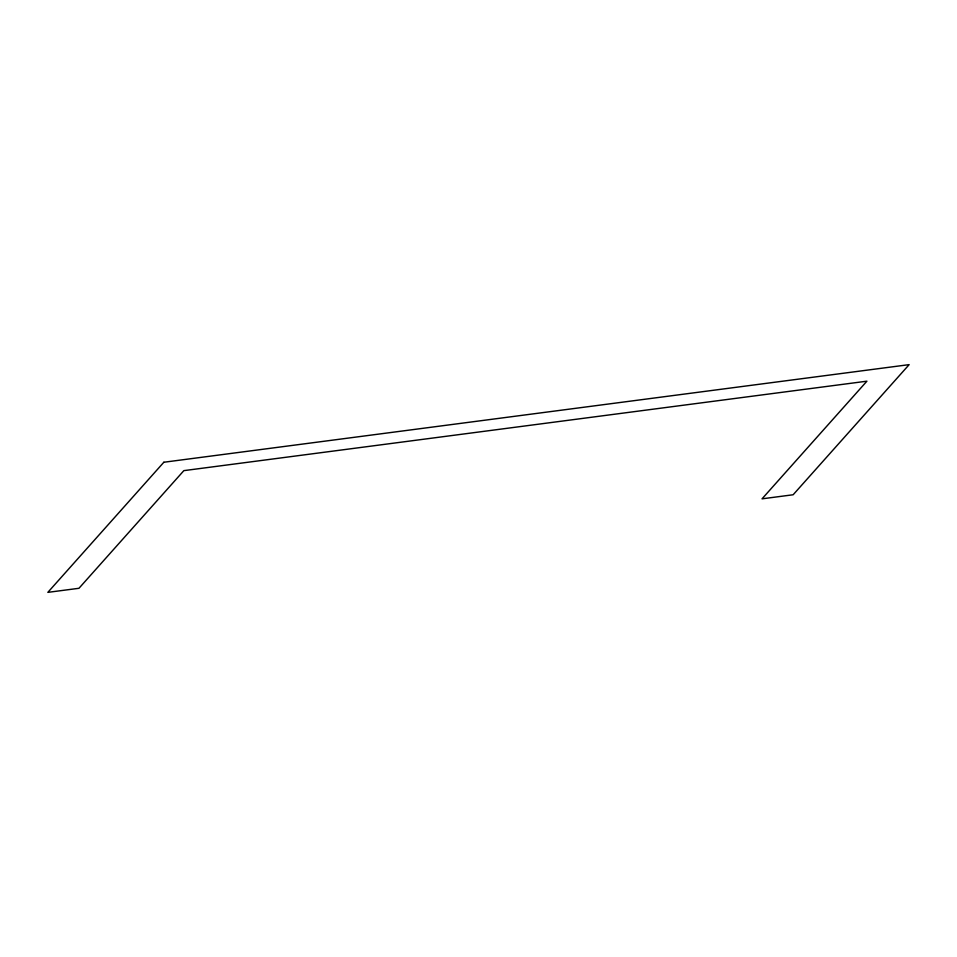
<?xml version="1.0" encoding="UTF-8"?>
<svg xmlns="http://www.w3.org/2000/svg" width="957" height="957" viewBox="0 0 957 957"><rect width="100%" height="100%" fill="white"/><g stroke="black" fill="none" stroke-linecap="round" stroke-linejoin="round"><path stroke-width="1.44" d="M163.85 462.243L47.85 592.359L78.964 588.292L183.852 470.641L866.91 381.185L762.035 498.836L793.15 494.757L909.15 364.641L163.85 462.243"/></g></svg>
